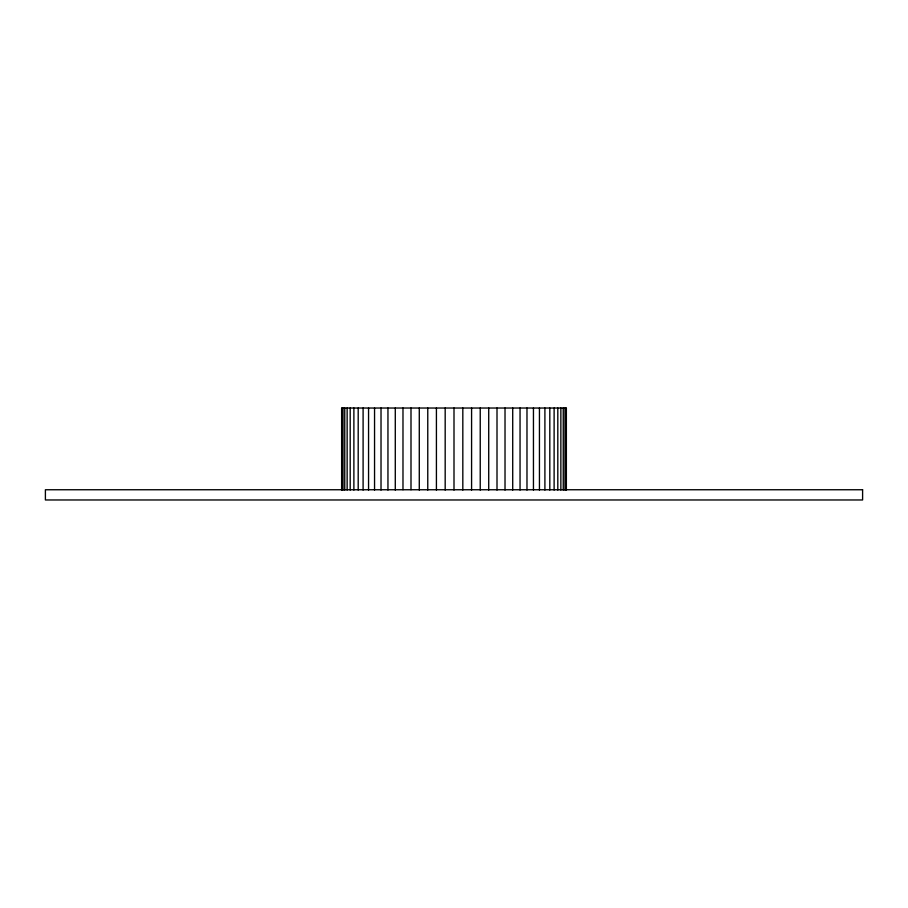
<?xml version="1.0" encoding="UTF-8"?>
<svg xmlns="http://www.w3.org/2000/svg" width="908" height="908" viewBox="0 0 908 908"><rect width="100%" height="100%" fill="white"/><g stroke="black" fill="none" stroke-linecap="round" stroke-linejoin="round"><path stroke-width="1.36" d="M566.365 490.07L566.365 408.033L341.635 408.033L341.635 490.07M566.013 408.033L566.013 490.07M564.98 408.033L564.98 490.07M563.255 408.033L563.255 490.07M560.86 408.033L560.86 490.07M557.807 408.033L557.807 490.07M554.118 408.033L554.118 490.07M549.805 408.033L549.805 490.07M544.902 408.033L544.902 490.07M539.443 408.033L539.443 490.07M533.45 408.033L533.45 490.07M526.981 408.033L526.981 490.07M520.046 408.033L520.046 490.07M512.714 408.033L512.714 490.07M505.018 408.033L505.018 490.07M497.005 408.033L497.005 490.07M488.72 408.033L488.72 490.07M480.23 408.033L480.23 490.07M471.581 408.033L471.581 490.07M462.819 408.033L462.819 490.07M454 408.033L454 490.07M445.181 408.033L445.181 490.07M436.419 408.033L436.419 490.07M427.77 408.033L427.77 490.07M419.28 408.033L419.28 490.07M410.995 408.033L410.995 489.752M402.982 408.033L402.982 489.752M395.286 408.033L395.286 490.07M387.954 408.033L387.954 490.07M381.019 408.033L381.019 490.07M374.55 408.033L374.55 490.07M368.557 408.033L368.557 490.07M363.098 408.033L363.098 490.07M358.195 408.033L358.195 490.07M353.882 408.033L353.882 490.07M350.193 408.033L350.193 490.07M347.14 408.033L347.14 490.07M344.745 408.033L344.745 490.07M343.02 408.033L343.02 490.07M341.987 408.033L341.987 490.07M862.6 489.752L45.4 489.752L45.4 499.968L862.6 499.968L862.6 489.752"/></g></svg>
